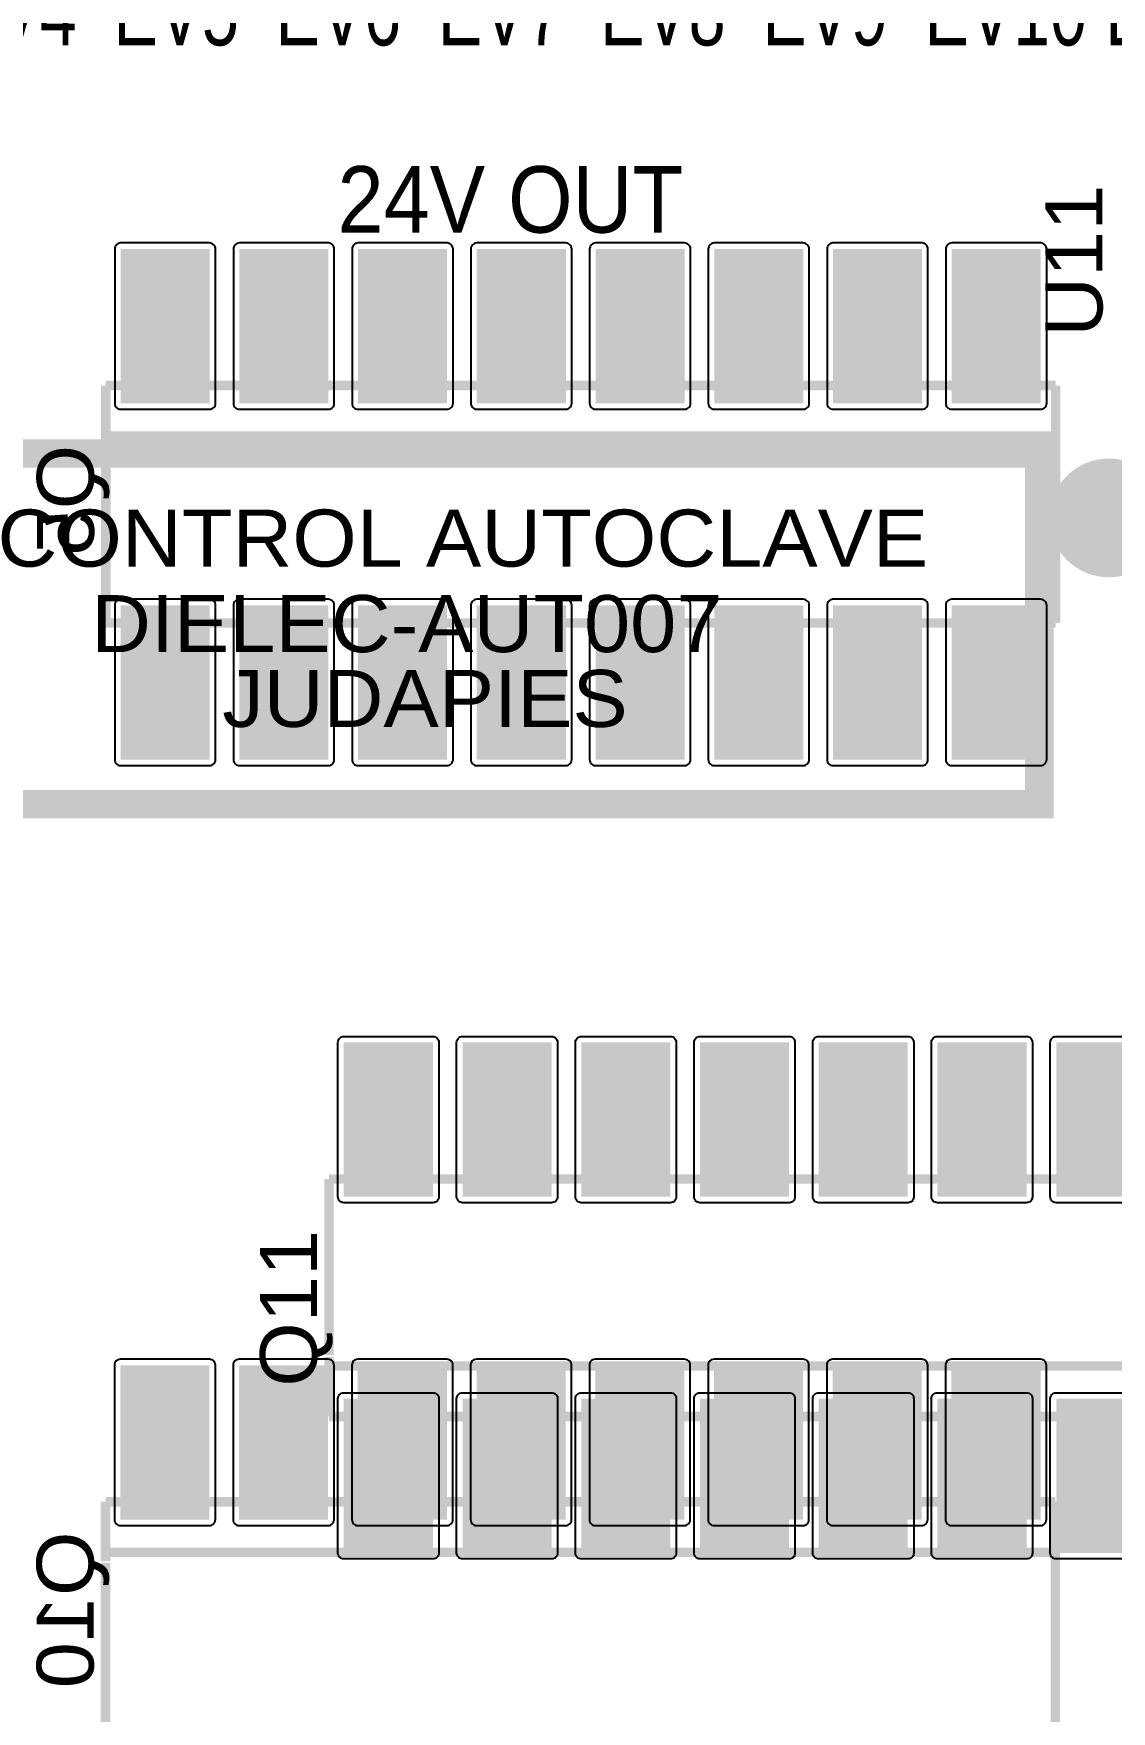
# Model space of a CAD drawing. Header units: inches. Extents: x 18.7 to 39.4, y 4.3 to 20.5.
# Drawn here: x 28.018 to 29.217, y 12.01 to 13.875 of the extents above; entities that cross this region are included whole.
import ezdxf

# ---------------------------------------------------------------- set-up
doc = ezdxf.new("R2010")
doc.units = ezdxf.units.IN
doc.header["$MEASUREMENT"] = 0
doc.styles.get("Standard").update_dxf_attribs({"font": 'arial.ttf'})

# ---------------------------------------------------------------- blocks, each defined once
blk = doc.blocks.new('RPAD')
blk.add_trace([(-0.5, -0.5), (-0.5, 0.5), (0.5, -0.5), (0.5, 0.5)])
blk = doc.blocks.new('EPAD')
at = {"const_width": 0.5}
blk.add_lwpolyline([(-0.25, 0, 1), (0.25, 0, 1)], format="xyb", close=True, dxfattribs=at)
blk = doc.blocks.new('NextionControlV4')
for points in [[(42.5735, 15.9412), (42.6485, 15.9412), (42.6495, 15.9413), (42.6504, 15.9416), (42.6513, 15.942), (42.652, 15.9426), (42.6526, 15.9433), (42.6531, 15.9442), (42.6534, 15.9451), (42.6535, 15.9462), (42.6535, 16.0762), (42.6534, 16.0772), (42.6531, 16.0781), (42.6526, 16.079), (42.652, 16.0797), (42.6513, 16.0803), (42.6504, 16.0808), (42.6495, 16.0811), (42.6485, 16.0812), (42.5735, 16.0812), (42.5724, 16.0811), (42.5715, 16.0808), (42.5706, 16.0803), (42.5699, 16.0797), (42.5693, 16.079), (42.5689, 16.0781), (42.5686, 16.0772), (42.5685, 16.0762), (42.5685, 15.9462), (42.5686, 15.9451), (42.5689, 15.9442), (42.5693, 15.9433), (42.5699, 15.9426), (42.5706, 15.942), (42.5715, 15.9416), (42.5724, 15.9413), (42.5735, 15.9412)], [(42.6735, 15.9412), (42.7485, 15.9412), (42.7495, 15.9413), (42.7504, 15.9416), (42.7513, 15.942), (42.752, 15.9426), (42.7526, 15.9433), (42.7531, 15.9442), (42.7534, 15.9451), (42.7535, 15.9462), (42.7535, 16.0762), (42.7534, 16.0772), (42.7531, 16.0781), (42.7526, 16.079), (42.752, 16.0797), (42.7513, 16.0803), (42.7504, 16.0808), (42.7495, 16.0811), (42.7485, 16.0812), (42.6735, 16.0812), (42.6724, 16.0811), (42.6715, 16.0808), (42.6706, 16.0803), (42.6699, 16.0797), (42.6693, 16.079), (42.6689, 16.0781), (42.6686, 16.0772), (42.6685, 16.0762), (42.6685, 15.9462), (42.6686, 15.9451), (42.6689, 15.9442), (42.6693, 15.9433), (42.6699, 15.9426), (42.6706, 15.942), (42.6715, 15.9416), (42.6724, 15.9413), (42.6735, 15.9412)], [(42.7735, 15.9412), (42.8485, 15.9412), (42.8495, 15.9413), (42.8504, 15.9416), (42.8513, 15.942), (42.852, 15.9426), (42.8526, 15.9433), (42.8531, 15.9442), (42.8534, 15.9451), (42.8535, 15.9462), (42.8535, 16.0762), (42.8534, 16.0772), (42.8531, 16.0781), (42.8526, 16.079), (42.852, 16.0797), (42.8513, 16.0803), (42.8504, 16.0808), (42.8495, 16.0811), (42.8485, 16.0812), (42.7735, 16.0812), (42.7724, 16.0811), (42.7715, 16.0808), (42.7706, 16.0803), (42.7699, 16.0797), (42.7693, 16.079), (42.7689, 16.0781), (42.7686, 16.0772), (42.7685, 16.0762), (42.7685, 15.9462), (42.7686, 15.9451), (42.7689, 15.9442), (42.7693, 15.9433), (42.7699, 15.9426), (42.7706, 15.942), (42.7715, 15.9416), (42.7724, 15.9413), (42.7735, 15.9412)], [(42.8735, 15.9412), (42.9485, 15.9412), (42.9495, 15.9413), (42.9504, 15.9416), (42.9513, 15.942), (42.952, 15.9426), (42.9526, 15.9433), (42.9531, 15.9442), (42.9534, 15.9451), (42.9535, 15.9462), (42.9535, 16.0762), (42.9534, 16.0772), (42.9531, 16.0781), (42.9526, 16.079), (42.952, 16.0797), (42.9513, 16.0803), (42.9504, 16.0808), (42.9495, 16.0811), (42.9485, 16.0812), (42.8735, 16.0812), (42.8724, 16.0811), (42.8715, 16.0808), (42.8706, 16.0803), (42.8699, 16.0797), (42.8693, 16.079), (42.8689, 16.0781), (42.8686, 16.0772), (42.8685, 16.0762), (42.8685, 15.9462), (42.8686, 15.9451), (42.8689, 15.9442), (42.8693, 15.9433), (42.8699, 15.9426), (42.8706, 15.942), (42.8715, 15.9416), (42.8724, 15.9413), (42.8735, 15.9412)], [(42.9735, 15.9412), (43.0485, 15.9412), (43.0495, 15.9413), (43.0504, 15.9416), (43.0513, 15.942), (43.052, 15.9426), (43.0526, 15.9433), (43.0531, 15.9442), (43.0534, 15.9451), (43.0535, 15.9462), (43.0535, 16.0762), (43.0534, 16.0772), (43.0531, 16.0781), (43.0526, 16.079), (43.052, 16.0797), (43.0513, 16.0803), (43.0504, 16.0808), (43.0495, 16.0811), (43.0485, 16.0812), (42.9735, 16.0812), (42.9724, 16.0811), (42.9715, 16.0808), (42.9706, 16.0803), (42.9699, 16.0797), (42.9693, 16.079), (42.9689, 16.0781), (42.9686, 16.0772), (42.9685, 16.0762), (42.9685, 15.9462), (42.9686, 15.9451), (42.9689, 15.9442), (42.9693, 15.9433), (42.9699, 15.9426), (42.9706, 15.942), (42.9715, 15.9416), (42.9724, 15.9413), (42.9735, 15.9412)], [(43.0735, 15.9412), (43.1485, 15.9412), (43.1495, 15.9413), (43.1504, 15.9416), (43.1513, 15.942), (43.152, 15.9426), (43.1526, 15.9433), (43.1531, 15.9442), (43.1534, 15.9451), (43.1535, 15.9462), (43.1535, 16.0762), (43.1534, 16.0772), (43.1531, 16.0781), (43.1526, 16.079), (43.152, 16.0797), (43.1513, 16.0803), (43.1504, 16.0808), (43.1495, 16.0811), (43.1485, 16.0812), (43.0735, 16.0812), (43.0724, 16.0811), (43.0715, 16.0808), (43.0706, 16.0803), (43.0699, 16.0797), (43.0693, 16.079), (43.0689, 16.0781), (43.0686, 16.0772), (43.0685, 16.0762), (43.0685, 15.9462), (43.0686, 15.9451), (43.0689, 15.9442), (43.0693, 15.9433), (43.0699, 15.9426), (43.0706, 15.942), (43.0715, 15.9416), (43.0724, 15.9413), (43.0735, 15.9412)], [(43.1735, 15.9412), (43.2485, 15.9412), (43.2495, 15.9413), (43.2504, 15.9416), (43.2513, 15.942), (43.252, 15.9426), (43.2526, 15.9433), (43.2531, 15.9442), (43.2534, 15.9451), (43.2535, 15.9462), (43.2535, 16.0762), (43.2534, 16.0772), (43.2531, 16.0781), (43.2526, 16.079), (43.252, 16.0797), (43.2513, 16.0803), (43.2504, 16.0808), (43.2495, 16.0811), (43.2485, 16.0812), (43.1735, 16.0812), (43.1724, 16.0811), (43.1715, 16.0808), (43.1706, 16.0803), (43.1699, 16.0797), (43.1693, 16.079), (43.1689, 16.0781), (43.1686, 16.0772), (43.1685, 16.0762), (43.1685, 15.9462), (43.1686, 15.9451), (43.1689, 15.9442), (43.1693, 15.9433), (43.1699, 15.9426), (43.1706, 15.942), (43.1715, 15.9416), (43.1724, 15.9413), (43.1735, 15.9412)], [(43.2735, 15.9412), (43.3485, 15.9412), (43.3495, 15.9413), (43.3504, 15.9416), (43.3513, 15.942), (43.352, 15.9426), (43.3526, 15.9433), (43.3531, 15.9442), (43.3534, 15.9451), (43.3535, 15.9462), (43.3535, 16.0762), (43.3534, 16.0772), (43.3531, 16.0781), (43.3526, 16.079), (43.352, 16.0797), (43.3513, 16.0803), (43.3504, 16.0808), (43.3495, 16.0811), (43.3485, 16.0812), (43.2735, 16.0812), (43.2724, 16.0811), (43.2715, 16.0808), (43.2706, 16.0803), (43.2699, 16.0797), (43.2693, 16.079), (43.2689, 16.0781), (43.2686, 16.0772), (43.2685, 16.0762), (43.2685, 15.9462), (43.2686, 15.9451), (43.2689, 15.9442), (43.2693, 15.9433), (43.2699, 15.9426), (43.2706, 15.942), (43.2715, 15.9416), (43.2724, 15.9413), (43.2735, 15.9412)], [(42.5735, 15.6412), (42.6485, 15.6412), (42.6495, 15.6413), (42.6504, 15.6416), (42.6513, 15.642), (42.652, 15.6426), (42.6526, 15.6433), (42.6531, 15.6442), (42.6534, 15.6451), (42.6535, 15.6462), (42.6535, 15.7762), (42.6534, 15.7772), (42.6531, 15.7781), (42.6526, 15.779), (42.652, 15.7797), (42.6513, 15.7803), (42.6504, 15.7808), (42.6495, 15.7811), (42.6485, 15.7812), (42.5735, 15.7812), (42.5724, 15.7811), (42.5715, 15.7808), (42.5706, 15.7803), (42.5699, 15.7797), (42.5693, 15.779), (42.5689, 15.7781), (42.5686, 15.7772), (42.5685, 15.7762), (42.5685, 15.6462), (42.5686, 15.6451), (42.5689, 15.6442), (42.5693, 15.6433), (42.5699, 15.6426), (42.5706, 15.642), (42.5715, 15.6416), (42.5724, 15.6413), (42.5735, 15.6412)], [(42.6735, 15.6412), (42.7485, 15.6412), (42.7495, 15.6413), (42.7504, 15.6416), (42.7513, 15.642), (42.752, 15.6426), (42.7526, 15.6433), (42.7531, 15.6442), (42.7534, 15.6451), (42.7535, 15.6462), (42.7535, 15.7762), (42.7534, 15.7772), (42.7531, 15.7781), (42.7526, 15.779), (42.752, 15.7797), (42.7513, 15.7803), (42.7504, 15.7808), (42.7495, 15.7811), (42.7485, 15.7812), (42.6735, 15.7812), (42.6724, 15.7811), (42.6715, 15.7808), (42.6706, 15.7803), (42.6699, 15.7797), (42.6693, 15.779), (42.6689, 15.7781), (42.6686, 15.7772), (42.6685, 15.7762), (42.6685, 15.6462), (42.6686, 15.6451), (42.6689, 15.6442), (42.6693, 15.6433), (42.6699, 15.6426), (42.6706, 15.642), (42.6715, 15.6416), (42.6724, 15.6413), (42.6735, 15.6412)], [(42.7735, 15.6412), (42.8485, 15.6412), (42.8495, 15.6413), (42.8504, 15.6416), (42.8513, 15.642), (42.852, 15.6426), (42.8526, 15.6433), (42.8531, 15.6442), (42.8534, 15.6451), (42.8535, 15.6462), (42.8535, 15.7762), (42.8534, 15.7772), (42.8531, 15.7781), (42.8526, 15.779), (42.852, 15.7797), (42.8513, 15.7803), (42.8504, 15.7808), (42.8495, 15.7811), (42.8485, 15.7812), (42.7735, 15.7812), (42.7724, 15.7811), (42.7715, 15.7808), (42.7706, 15.7803), (42.7699, 15.7797), (42.7693, 15.779), (42.7689, 15.7781), (42.7686, 15.7772), (42.7685, 15.7762), (42.7685, 15.6462), (42.7686, 15.6451), (42.7689, 15.6442), (42.7693, 15.6433), (42.7699, 15.6426), (42.7706, 15.642), (42.7715, 15.6416), (42.7724, 15.6413), (42.7735, 15.6412)], [(42.8735, 15.6412), (42.9485, 15.6412), (42.9495, 15.6413), (42.9504, 15.6416), (42.9513, 15.642), (42.952, 15.6426), (42.9526, 15.6433), (42.9531, 15.6442), (42.9534, 15.6451), (42.9535, 15.6462), (42.9535, 15.7762), (42.9534, 15.7772), (42.9531, 15.7781), (42.9526, 15.779), (42.952, 15.7797), (42.9513, 15.7803), (42.9504, 15.7808), (42.9495, 15.7811), (42.9485, 15.7812), (42.8735, 15.7812), (42.8724, 15.7811), (42.8715, 15.7808), (42.8706, 15.7803), (42.8699, 15.7797), (42.8693, 15.779), (42.8689, 15.7781), (42.8686, 15.7772), (42.8685, 15.7762), (42.8685, 15.6462), (42.8686, 15.6451), (42.8689, 15.6442), (42.8693, 15.6433), (42.8699, 15.6426), (42.8706, 15.642), (42.8715, 15.6416), (42.8724, 15.6413), (42.8735, 15.6412)], [(42.9735, 15.6412), (43.0485, 15.6412), (43.0495, 15.6413), (43.0504, 15.6416), (43.0513, 15.642), (43.052, 15.6426), (43.0526, 15.6433), (43.0531, 15.6442), (43.0534, 15.6451), (43.0535, 15.6462), (43.0535, 15.7762), (43.0534, 15.7772), (43.0531, 15.7781), (43.0526, 15.779), (43.052, 15.7797), (43.0513, 15.7803), (43.0504, 15.7808), (43.0495, 15.7811), (43.0485, 15.7812), (42.9735, 15.7812), (42.9724, 15.7811), (42.9715, 15.7808), (42.9706, 15.7803), (42.9699, 15.7797), (42.9693, 15.779), (42.9689, 15.7781), (42.9686, 15.7772), (42.9685, 15.7762), (42.9685, 15.6462), (42.9686, 15.6451), (42.9689, 15.6442), (42.9693, 15.6433), (42.9699, 15.6426), (42.9706, 15.642), (42.9715, 15.6416), (42.9724, 15.6413), (42.9735, 15.6412)], [(43.0735, 15.6412), (43.1485, 15.6412), (43.1495, 15.6413), (43.1504, 15.6416), (43.1513, 15.642), (43.152, 15.6426), (43.1526, 15.6433), (43.1531, 15.6442), (43.1534, 15.6451), (43.1535, 15.6462), (43.1535, 15.7762), (43.1534, 15.7772), (43.1531, 15.7781), (43.1526, 15.779), (43.152, 15.7797), (43.1513, 15.7803), (43.1504, 15.7808), (43.1495, 15.7811), (43.1485, 15.7812), (43.0735, 15.7812), (43.0724, 15.7811), (43.0715, 15.7808), (43.0706, 15.7803), (43.0699, 15.7797), (43.0693, 15.779), (43.0689, 15.7781), (43.0686, 15.7772), (43.0685, 15.7762), (43.0685, 15.6462), (43.0686, 15.6451), (43.0689, 15.6442), (43.0693, 15.6433), (43.0699, 15.6426), (43.0706, 15.642), (43.0715, 15.6416), (43.0724, 15.6413), (43.0735, 15.6412)], [(43.1735, 15.6412), (43.2485, 15.6412), (43.2495, 15.6413), (43.2504, 15.6416), (43.2513, 15.642), (43.252, 15.6426), (43.2526, 15.6433), (43.2531, 15.6442), (43.2534, 15.6451), (43.2535, 15.6462), (43.2535, 15.7762), (43.2534, 15.7772), (43.2531, 15.7781), (43.2526, 15.779), (43.252, 15.7797), (43.2513, 15.7803), (43.2504, 15.7808), (43.2495, 15.7811), (43.2485, 15.7812), (43.1735, 15.7812), (43.1724, 15.7811), (43.1715, 15.7808), (43.1706, 15.7803), (43.1699, 15.7797), (43.1693, 15.779), (43.1689, 15.7781), (43.1686, 15.7772), (43.1685, 15.7762), (43.1685, 15.6462), (43.1686, 15.6451), (43.1689, 15.6442), (43.1693, 15.6433), (43.1699, 15.6426), (43.1706, 15.642), (43.1715, 15.6416), (43.1724, 15.6413), (43.1735, 15.6412)], [(43.2735, 15.6412), (43.3485, 15.6412), (43.3495, 15.6413), (43.3504, 15.6416), (43.3513, 15.642), (43.352, 15.6426), (43.3526, 15.6433), (43.3531, 15.6442), (43.3534, 15.6451), (43.3535, 15.6462), (43.3535, 15.7762), (43.3534, 15.7772), (43.3531, 15.7781), (43.3526, 15.779), (43.352, 15.7797), (43.3513, 15.7803), (43.3504, 15.7808), (43.3495, 15.7811), (43.3485, 15.7812), (43.2735, 15.7812), (43.2724, 15.7811), (43.2715, 15.7808), (43.2706, 15.7803), (43.2699, 15.7797), (43.2693, 15.779), (43.2689, 15.7781), (43.2686, 15.7772), (43.2685, 15.7762), (43.2685, 15.6462), (43.2686, 15.6451), (43.2689, 15.6442), (43.2693, 15.6433), (43.2699, 15.6426), (43.2706, 15.642), (43.2715, 15.6416), (43.2724, 15.6413), (43.2735, 15.6412)], [(42.7615, 15.4131), (42.8365, 15.4131), (42.8376, 15.413), (42.8385, 15.4127), (42.8394, 15.4122), (42.8401, 15.4116), (42.8407, 15.4109), (42.8412, 15.41), (42.8414, 15.4091), (42.8415, 15.4081), (42.8415, 15.2781), (42.8414, 15.2771), (42.8412, 15.2761), (42.8407, 15.2753), (42.8401, 15.2745), (42.8394, 15.2739), (42.8385, 15.2735), (42.8376, 15.2732), (42.8365, 15.2731), (42.7615, 15.2731), (42.7605, 15.2732), (42.7596, 15.2735), (42.7587, 15.2739), (42.758, 15.2745), (42.7574, 15.2753), (42.7569, 15.2761), (42.7566, 15.2771), (42.7565, 15.2781), (42.7565, 15.4081), (42.7566, 15.4091), (42.7569, 15.41), (42.7574, 15.4109), (42.758, 15.4116), (42.7587, 15.4122), (42.7596, 15.4127), (42.7605, 15.413), (42.7615, 15.4131)], [(42.8615, 15.4131), (42.9365, 15.4131), (42.9376, 15.413), (42.9385, 15.4127), (42.9394, 15.4122), (42.9401, 15.4116), (42.9407, 15.4109), (42.9412, 15.41), (42.9414, 15.4091), (42.9415, 15.4081), (42.9415, 15.2781), (42.9414, 15.2771), (42.9412, 15.2761), (42.9407, 15.2753), (42.9401, 15.2745), (42.9394, 15.2739), (42.9385, 15.2735), (42.9376, 15.2732), (42.9365, 15.2731), (42.8615, 15.2731), (42.8605, 15.2732), (42.8596, 15.2735), (42.8587, 15.2739), (42.858, 15.2745), (42.8574, 15.2753), (42.8569, 15.2761), (42.8566, 15.2771), (42.8565, 15.2781), (42.8565, 15.4081), (42.8566, 15.4091), (42.8569, 15.41), (42.8574, 15.4109), (42.858, 15.4116), (42.8587, 15.4122), (42.8596, 15.4127), (42.8605, 15.413), (42.8615, 15.4131)], [(42.9615, 15.4131), (43.0365, 15.4131), (43.0376, 15.413), (43.0385, 15.4127), (43.0394, 15.4122), (43.0401, 15.4116), (43.0407, 15.4109), (43.0412, 15.41), (43.0414, 15.4091), (43.0415, 15.4081), (43.0415, 15.2781), (43.0414, 15.2771), (43.0412, 15.2761), (43.0407, 15.2753), (43.0401, 15.2745), (43.0394, 15.2739), (43.0385, 15.2735), (43.0376, 15.2732), (43.0365, 15.2731), (42.9615, 15.2731), (42.9605, 15.2732), (42.9596, 15.2735), (42.9587, 15.2739), (42.958, 15.2745), (42.9574, 15.2753), (42.9569, 15.2761), (42.9566, 15.2771), (42.9565, 15.2781), (42.9565, 15.4081), (42.9566, 15.4091), (42.9569, 15.41), (42.9574, 15.4109), (42.958, 15.4116), (42.9587, 15.4122), (42.9596, 15.4127), (42.9605, 15.413), (42.9615, 15.4131)], [(43.0615, 15.4131), (43.1365, 15.4131), (43.1376, 15.413), (43.1385, 15.4127), (43.1394, 15.4122), (43.1401, 15.4116), (43.1407, 15.4109), (43.1412, 15.41), (43.1414, 15.4091), (43.1415, 15.4081), (43.1415, 15.2781), (43.1414, 15.2771), (43.1412, 15.2761), (43.1407, 15.2753), (43.1401, 15.2745), (43.1394, 15.2739), (43.1385, 15.2735), (43.1376, 15.2732), (43.1365, 15.2731), (43.0615, 15.2731), (43.0605, 15.2732), (43.0596, 15.2735), (43.0587, 15.2739), (43.058, 15.2745), (43.0574, 15.2753), (43.0569, 15.2761), (43.0566, 15.2771), (43.0565, 15.2781), (43.0565, 15.4081), (43.0566, 15.4091), (43.0569, 15.41), (43.0574, 15.4109), (43.058, 15.4116), (43.0587, 15.4122), (43.0596, 15.4127), (43.0605, 15.413), (43.0615, 15.4131)], [(43.1615, 15.4131), (43.2365, 15.4131), (43.2376, 15.413), (43.2385, 15.4127), (43.2394, 15.4122), (43.2401, 15.4116), (43.2407, 15.4109), (43.2412, 15.41), (43.2414, 15.4091), (43.2415, 15.4081), (43.2415, 15.2781), (43.2414, 15.2771), (43.2412, 15.2761), (43.2407, 15.2753), (43.2401, 15.2745), (43.2394, 15.2739), (43.2385, 15.2735), (43.2376, 15.2732), (43.2365, 15.2731), (43.1615, 15.2731), (43.1605, 15.2732), (43.1596, 15.2735), (43.1587, 15.2739), (43.158, 15.2745), (43.1574, 15.2753), (43.1569, 15.2761), (43.1566, 15.2771), (43.1565, 15.2781), (43.1565, 15.4081), (43.1566, 15.4091), (43.1569, 15.41), (43.1574, 15.4109), (43.158, 15.4116), (43.1587, 15.4122), (43.1596, 15.4127), (43.1605, 15.413), (43.1615, 15.4131)], [(43.2615, 15.4131), (43.3365, 15.4131), (43.3376, 15.413), (43.3385, 15.4127), (43.3394, 15.4122), (43.3401, 15.4116), (43.3407, 15.4109), (43.3412, 15.41), (43.3414, 15.4091), (43.3415, 15.4081), (43.3415, 15.2781), (43.3414, 15.2771), (43.3412, 15.2761), (43.3407, 15.2753), (43.3401, 15.2745), (43.3394, 15.2739), (43.3385, 15.2735), (43.3376, 15.2732), (43.3365, 15.2731), (43.2615, 15.2731), (43.2605, 15.2732), (43.2596, 15.2735), (43.2587, 15.2739), (43.258, 15.2745), (43.2574, 15.2753), (43.2569, 15.2761), (43.2566, 15.2771), (43.2565, 15.2781), (43.2565, 15.4081), (43.2566, 15.4091), (43.2569, 15.41), (43.2574, 15.4109), (43.258, 15.4116), (43.2587, 15.4122), (43.2596, 15.4127), (43.2605, 15.413), (43.2615, 15.4131)], [(42.5733, 15.0012), (42.6483, 15.0012), (42.6493, 15.0013), (42.6502, 15.0016), (42.6511, 15.002), (42.6518, 15.0027), (42.6524, 15.0034), (42.6529, 15.0042), (42.6532, 15.0052), (42.6533, 15.0062), (42.6533, 15.1362), (42.6532, 15.1372), (42.6529, 15.1382), (42.6524, 15.139), (42.6518, 15.1398), (42.6511, 15.1404), (42.6502, 15.1408), (42.6493, 15.1411), (42.6483, 15.1412), (42.5733, 15.1412), (42.5722, 15.1411), (42.5713, 15.1408), (42.5705, 15.1404), (42.5697, 15.1398), (42.5691, 15.139), (42.5687, 15.1382), (42.5684, 15.1372), (42.5683, 15.1362), (42.5683, 15.0062), (42.5684, 15.0052), (42.5687, 15.0042), (42.5691, 15.0034), (42.5697, 15.0027), (42.5705, 15.002), (42.5713, 15.0016), (42.5722, 15.0013), (42.5733, 15.0012)], [(42.6733, 15.0012), (42.7483, 15.0012), (42.7493, 15.0013), (42.7502, 15.0016), (42.7511, 15.002), (42.7518, 15.0027), (42.7524, 15.0034), (42.7529, 15.0042), (42.7532, 15.0052), (42.7533, 15.0062), (42.7533, 15.1362), (42.7532, 15.1372), (42.7529, 15.1382), (42.7524, 15.139), (42.7518, 15.1398), (42.7511, 15.1404), (42.7502, 15.1408), (42.7493, 15.1411), (42.7483, 15.1412), (42.6733, 15.1412), (42.6722, 15.1411), (42.6713, 15.1408), (42.6705, 15.1404), (42.6697, 15.1398), (42.6691, 15.139), (42.6687, 15.1382), (42.6684, 15.1372), (42.6683, 15.1362), (42.6683, 15.0062), (42.6684, 15.0052), (42.6687, 15.0042), (42.6691, 15.0034), (42.6697, 15.0027), (42.6705, 15.002), (42.6713, 15.0016), (42.6722, 15.0013), (42.6733, 15.0012)], [(42.7733, 15.0012), (42.8483, 15.0012), (42.8493, 15.0013), (42.8502, 15.0016), (42.8511, 15.002), (42.8518, 15.0027), (42.8524, 15.0034), (42.8529, 15.0042), (42.8532, 15.0052), (42.8533, 15.0062), (42.8533, 15.1362), (42.8532, 15.1372), (42.8529, 15.1382), (42.8524, 15.139), (42.8518, 15.1398), (42.8511, 15.1404), (42.8502, 15.1408), (42.8493, 15.1411), (42.8483, 15.1412), (42.7733, 15.1412), (42.7722, 15.1411), (42.7713, 15.1408), (42.7705, 15.1404), (42.7697, 15.1398), (42.7691, 15.139), (42.7687, 15.1382), (42.7684, 15.1372), (42.7683, 15.1362), (42.7683, 15.0062), (42.7684, 15.0052), (42.7687, 15.0042), (42.7691, 15.0034), (42.7697, 15.0027), (42.7705, 15.002), (42.7713, 15.0016), (42.7722, 15.0013), (42.7733, 15.0012)], [(42.8733, 15.0012), (42.9483, 15.0012), (42.9493, 15.0013), (42.9502, 15.0016), (42.9511, 15.002), (42.9518, 15.0027), (42.9524, 15.0034), (42.9529, 15.0042), (42.9532, 15.0052), (42.9533, 15.0062), (42.9533, 15.1362), (42.9532, 15.1372), (42.9529, 15.1382), (42.9524, 15.139), (42.9518, 15.1398), (42.9511, 15.1404), (42.9502, 15.1408), (42.9493, 15.1411), (42.9483, 15.1412), (42.8733, 15.1412), (42.8722, 15.1411), (42.8713, 15.1408), (42.8705, 15.1404), (42.8697, 15.1398), (42.8691, 15.139), (42.8687, 15.1382), (42.8684, 15.1372), (42.8683, 15.1362), (42.8683, 15.0062), (42.8684, 15.0052), (42.8687, 15.0042), (42.8691, 15.0034), (42.8697, 15.0027), (42.8705, 15.002), (42.8713, 15.0016), (42.8722, 15.0013), (42.8733, 15.0012)], [(42.9733, 15.0012), (43.0483, 15.0012), (43.0493, 15.0013), (43.0502, 15.0016), (43.0511, 15.002), (43.0518, 15.0027), (43.0524, 15.0034), (43.0529, 15.0042), (43.0532, 15.0052), (43.0533, 15.0062), (43.0533, 15.1362), (43.0532, 15.1372), (43.0529, 15.1382), (43.0524, 15.139), (43.0518, 15.1398), (43.0511, 15.1404), (43.0502, 15.1408), (43.0493, 15.1411), (43.0483, 15.1412), (42.9733, 15.1412), (42.9722, 15.1411), (42.9713, 15.1408), (42.9705, 15.1404), (42.9697, 15.1398), (42.9691, 15.139), (42.9687, 15.1382), (42.9684, 15.1372), (42.9683, 15.1362), (42.9683, 15.0062), (42.9684, 15.0052), (42.9687, 15.0042), (42.9691, 15.0034), (42.9697, 15.0027), (42.9705, 15.002), (42.9713, 15.0016), (42.9722, 15.0013), (42.9733, 15.0012)], [(43.0733, 15.0012), (43.1483, 15.0012), (43.1493, 15.0013), (43.1502, 15.0016), (43.1511, 15.002), (43.1518, 15.0027), (43.1524, 15.0034), (43.1529, 15.0042), (43.1532, 15.0052), (43.1533, 15.0062), (43.1533, 15.1362), (43.1532, 15.1372), (43.1529, 15.1382), (43.1524, 15.139), (43.1518, 15.1398), (43.1511, 15.1404), (43.1502, 15.1408), (43.1493, 15.1411), (43.1483, 15.1412), (43.0733, 15.1412), (43.0722, 15.1411), (43.0713, 15.1408), (43.0705, 15.1404), (43.0697, 15.1398), (43.0691, 15.139), (43.0687, 15.1382), (43.0684, 15.1372), (43.0683, 15.1362), (43.0683, 15.0062), (43.0684, 15.0052), (43.0687, 15.0042), (43.0691, 15.0034), (43.0697, 15.0027), (43.0705, 15.002), (43.0713, 15.0016), (43.0722, 15.0013), (43.0733, 15.0012)], [(43.1733, 15.0012), (43.2483, 15.0012), (43.2493, 15.0013), (43.2502, 15.0016), (43.2511, 15.002), (43.2518, 15.0027), (43.2524, 15.0034), (43.2529, 15.0042), (43.2532, 15.0052), (43.2533, 15.0062), (43.2533, 15.1362), (43.2532, 15.1372), (43.2529, 15.1382), (43.2524, 15.139), (43.2518, 15.1398), (43.2511, 15.1404), (43.2502, 15.1408), (43.2493, 15.1411), (43.2483, 15.1412), (43.1733, 15.1412), (43.1722, 15.1411), (43.1713, 15.1408), (43.1705, 15.1404), (43.1697, 15.1398), (43.1691, 15.139), (43.1687, 15.1382), (43.1684, 15.1372), (43.1683, 15.1362), (43.1683, 15.0062), (43.1684, 15.0052), (43.1687, 15.0042), (43.1691, 15.0034), (43.1697, 15.0027), (43.1705, 15.002), (43.1713, 15.0016), (43.1722, 15.0013), (43.1733, 15.0012)], [(43.2733, 15.0012), (43.3483, 15.0012), (43.3493, 15.0013), (43.3502, 15.0016), (43.3511, 15.002), (43.3518, 15.0027), (43.3524, 15.0034), (43.3529, 15.0042), (43.3532, 15.0052), (43.3533, 15.0062), (43.3533, 15.1362), (43.3532, 15.1372), (43.3529, 15.1382), (43.3524, 15.139), (43.3518, 15.1398), (43.3511, 15.1404), (43.3502, 15.1408), (43.3493, 15.1411), (43.3483, 15.1412), (43.2733, 15.1412), (43.2722, 15.1411), (43.2713, 15.1408), (43.2705, 15.1404), (43.2697, 15.1398), (43.2691, 15.139), (43.2687, 15.1382), (43.2684, 15.1372), (43.2683, 15.1362), (43.2683, 15.0062), (43.2684, 15.0052), (43.2687, 15.0042), (43.2691, 15.0034), (43.2697, 15.0027), (43.2705, 15.002), (43.2713, 15.0016), (43.2722, 15.0013), (43.2733, 15.0012)], [(42.7615, 15.1131), (42.8365, 15.1131), (42.8376, 15.113), (42.8385, 15.1127), (42.8394, 15.1122), (42.8401, 15.1116), (42.8407, 15.1109), (42.8412, 15.11), (42.8414, 15.1091), (42.8415, 15.1081), (42.8415, 14.9781), (42.8414, 14.9771), (42.8412, 14.9761), (42.8407, 14.9753), (42.8401, 14.9745), (42.8394, 14.9739), (42.8385, 14.9735), (42.8376, 14.9732), (42.8365, 14.9731), (42.7615, 14.9731), (42.7605, 14.9732), (42.7596, 14.9735), (42.7587, 14.9739), (42.758, 14.9745), (42.7574, 14.9753), (42.7569, 14.9761), (42.7566, 14.9771), (42.7565, 14.9781), (42.7565, 15.1081), (42.7566, 15.1091), (42.7569, 15.11), (42.7574, 15.1109), (42.758, 15.1116), (42.7587, 15.1122), (42.7596, 15.1127), (42.7605, 15.113), (42.7615, 15.1131)], [(42.8615, 15.1131), (42.9365, 15.1131), (42.9376, 15.113), (42.9385, 15.1127), (42.9394, 15.1122), (42.9401, 15.1116), (42.9407, 15.1109), (42.9412, 15.11), (42.9414, 15.1091), (42.9415, 15.1081), (42.9415, 14.9781), (42.9414, 14.9771), (42.9412, 14.9761), (42.9407, 14.9753), (42.9401, 14.9745), (42.9394, 14.9739), (42.9385, 14.9735), (42.9376, 14.9732), (42.9365, 14.9731), (42.8615, 14.9731), (42.8605, 14.9732), (42.8596, 14.9735), (42.8587, 14.9739), (42.858, 14.9745), (42.8574, 14.9753), (42.8569, 14.9761), (42.8566, 14.9771), (42.8565, 14.9781), (42.8565, 15.1081), (42.8566, 15.1091), (42.8569, 15.11), (42.8574, 15.1109), (42.858, 15.1116), (42.8587, 15.1122), (42.8596, 15.1127), (42.8605, 15.113), (42.8615, 15.1131)], [(42.9615, 15.1131), (43.0365, 15.1131), (43.0376, 15.113), (43.0385, 15.1127), (43.0394, 15.1122), (43.0401, 15.1116), (43.0407, 15.1109), (43.0412, 15.11), (43.0414, 15.1091), (43.0415, 15.1081), (43.0415, 14.9781), (43.0414, 14.9771), (43.0412, 14.9761), (43.0407, 14.9753), (43.0401, 14.9745), (43.0394, 14.9739), (43.0385, 14.9735), (43.0376, 14.9732), (43.0365, 14.9731), (42.9615, 14.9731), (42.9605, 14.9732), (42.9596, 14.9735), (42.9587, 14.9739), (42.958, 14.9745), (42.9574, 14.9753), (42.9569, 14.9761), (42.9566, 14.9771), (42.9565, 14.9781), (42.9565, 15.1081), (42.9566, 15.1091), (42.9569, 15.11), (42.9574, 15.1109), (42.958, 15.1116), (42.9587, 15.1122), (42.9596, 15.1127), (42.9605, 15.113), (42.9615, 15.1131)], [(43.0615, 15.1131), (43.1365, 15.1131), (43.1376, 15.113), (43.1385, 15.1127), (43.1394, 15.1122), (43.1401, 15.1116), (43.1407, 15.1109), (43.1412, 15.11), (43.1414, 15.1091), (43.1415, 15.1081), (43.1415, 14.9781), (43.1414, 14.9771), (43.1412, 14.9761), (43.1407, 14.9753), (43.1401, 14.9745), (43.1394, 14.9739), (43.1385, 14.9735), (43.1376, 14.9732), (43.1365, 14.9731), (43.0615, 14.9731), (43.0605, 14.9732), (43.0596, 14.9735), (43.0587, 14.9739), (43.058, 14.9745), (43.0574, 14.9753), (43.0569, 14.9761), (43.0566, 14.9771), (43.0565, 14.9781), (43.0565, 15.1081), (43.0566, 15.1091), (43.0569, 15.11), (43.0574, 15.1109), (43.058, 15.1116), (43.0587, 15.1122), (43.0596, 15.1127), (43.0605, 15.113), (43.0615, 15.1131)], [(43.1615, 15.1131), (43.2365, 15.1131), (43.2376, 15.113), (43.2385, 15.1127), (43.2394, 15.1122), (43.2401, 15.1116), (43.2407, 15.1109), (43.2412, 15.11), (43.2414, 15.1091), (43.2415, 15.1081), (43.2415, 14.9781), (43.2414, 14.9771), (43.2412, 14.9761), (43.2407, 14.9753), (43.2401, 14.9745), (43.2394, 14.9739), (43.2385, 14.9735), (43.2376, 14.9732), (43.2365, 14.9731), (43.1615, 14.9731), (43.1605, 14.9732), (43.1596, 14.9735), (43.1587, 14.9739), (43.158, 14.9745), (43.1574, 14.9753), (43.1569, 14.9761), (43.1566, 14.9771), (43.1565, 14.9781), (43.1565, 15.1081), (43.1566, 15.1091), (43.1569, 15.11), (43.1574, 15.1109), (43.158, 15.1116), (43.1587, 15.1122), (43.1596, 15.1127), (43.1605, 15.113), (43.1615, 15.1131)], [(43.2615, 15.1131), (43.3365, 15.1131), (43.3376, 15.113), (43.3385, 15.1127), (43.3394, 15.1122), (43.3401, 15.1116), (43.3407, 15.1109), (43.3412, 15.11), (43.3414, 15.1091), (43.3415, 15.1081), (43.3415, 14.9781), (43.3414, 14.9771), (43.3412, 14.9761), (43.3407, 14.9753), (43.3401, 14.9745), (43.3394, 14.9739), (43.3385, 14.9735), (43.3376, 14.9732), (43.3365, 14.9731), (43.2615, 14.9731), (43.2605, 14.9732), (43.2596, 14.9735), (43.2587, 14.9739), (43.258, 14.9745), (43.2574, 14.9753), (43.2569, 14.9761), (43.2566, 14.9771), (43.2565, 14.9781), (43.2565, 15.1081), (43.2566, 15.1091), (43.2569, 15.11), (43.2574, 15.1109), (43.258, 15.1116), (43.2587, 15.1122), (43.2596, 15.1127), (43.2605, 15.113), (43.2615, 15.1131)]]:
    blk.add_lwpolyline(points, close=True)
for points, const_width in [([(42.561, 15.9612), (42.561, 15.9112)], 0.008), ([(42.561, 15.9612), (43.361, 15.9612)], 0.008), ([(42.561, 15.9612), (42.561, 15.9112)], 0.008), ([(42.561, 15.9612), (43.361, 15.9612)], 0.008), ([(42.561, 15.9612), (42.561, 15.9112)], 0.008), ([(42.561, 15.9612), (43.361, 15.9612)], 0.008), ([(43.361, 15.9612), (43.361, 15.7612)], 0.008), ([(43.361, 15.9612), (43.361, 15.7612)], 0.008), ([(43.361, 15.9612), (43.361, 15.7612)], 0.008), ([(42.4025, 15.6086), (43.3473, 15.6086), (43.3473, 15.9039), (42.4025, 15.9039), (42.4025, 15.6086)], 0.024), ([(42.4025, 15.6086), (43.3473, 15.6086), (43.3473, 15.9039), (42.4025, 15.9039), (42.4025, 15.6086)], 0.024), ([(42.4025, 15.6086), (43.3473, 15.6086), (43.3473, 15.9039), (42.4025, 15.9039), (42.4025, 15.6086)], 0.024), ([(42.561, 15.9096), (42.561, 15.7612)], 0.008), ([(42.561, 15.9096), (42.561, 15.7612)], 0.008), ([(42.561, 15.9096), (42.561, 15.7612)], 0.008), ([(43.3649, 15.9186), (42.5649, 15.9186)], 0.008), ([(43.3649, 15.9186), (42.5649, 15.9186)], 0.008), ([(43.3649, 15.9186), (42.5649, 15.9186)], 0.008), ([(43.361, 15.7612), (42.561, 15.7612)], 0.008), ([(43.361, 15.7612), (42.561, 15.7612)], 0.008), ([(43.361, 15.7612), (42.561, 15.7612)], 0.008), ([(42.749, 15.1447), (42.749, 15.2931)], 0.008), ([(43.549, 15.2931), (42.749, 15.2931)], 0.008), ([(42.749, 15.1447), (42.749, 15.2931)], 0.008), ([(43.549, 15.2931), (42.749, 15.2931)], 0.008), ([(42.749, 15.1447), (42.749, 15.2931)], 0.008), ([(43.549, 15.2931), (42.749, 15.2931)], 0.008), ([(42.749, 15.0931), (42.749, 15.1431)], 0.008), ([(42.749, 15.0931), (42.749, 15.1431)], 0.008), ([(42.749, 15.0931), (42.749, 15.1431)], 0.008), ([(43.553, 15.1356), (42.753, 15.1356)], 0.008), ([(43.553, 15.1356), (42.753, 15.1356)], 0.008), ([(43.553, 15.1356), (42.753, 15.1356)], 0.008), ([(42.749, 15.0931), (43.549, 15.0931)], 0.008), ([(42.749, 15.0931), (43.549, 15.0931)], 0.008), ([(42.749, 15.0931), (43.549, 15.0931)], 0.008), ([(42.5608, 15.0212), (42.5608, 14.9712)], 0.008), ([(42.5608, 15.0212), (43.3608, 15.0212)], 0.008), ([(42.5608, 15.0212), (42.5608, 14.9712)], 0.008), ([(42.5608, 15.0212), (43.3608, 15.0212)], 0.008), ([(42.5608, 15.0212), (42.5608, 14.9712)], 0.008), ([(42.5608, 15.0212), (43.3608, 15.0212)], 0.008), ([(43.3608, 15.0212), (43.3608, 14.8212)], 0.008), ([(43.3608, 15.0212), (43.3608, 14.8212)], 0.008), ([(43.3608, 15.0212), (43.3608, 14.8212)], 0.008), ([(43.3647, 14.9787), (42.5647, 14.9787)], 0.008), ([(43.3647, 14.9787), (42.5647, 14.9787)], 0.008), ([(43.3647, 14.9787), (42.5647, 14.9787)], 0.008), ([(42.5608, 14.9696), (42.5608, 14.8212)], 0.008), ([(42.5608, 14.9696), (42.5608, 14.8212)], 0.008), ([(42.5608, 14.9696), (42.5608, 14.8212)], 0.008)]:
    blk.add_lwpolyline(points, dxfattribs=dict(const_width=const_width))
for points in [[(43.4365, 15.2731), (43.3615, 15.2731), (43.3605, 15.2732), (43.3596, 15.2735), (43.3587, 15.2739), (43.358, 15.2745), (43.3574, 15.2753), (43.3569, 15.2761), (43.3566, 15.2771), (43.3565, 15.2781), (43.3565, 15.4081), (43.3566, 15.4091), (43.3569, 15.41), (43.3574, 15.4109), (43.358, 15.4116), (43.3587, 15.4122), (43.3596, 15.4127), (43.3605, 15.413), (43.3615, 15.4131), (43.3615, 15.4131), (43.4365, 15.4131)], [(43.4365, 14.9731), (43.3615, 14.9731), (43.3605, 14.9732), (43.3596, 14.9735), (43.3587, 14.9739), (43.358, 14.9745), (43.3574, 14.9753), (43.3569, 14.9761), (43.3566, 14.9771), (43.3565, 14.9781), (43.3565, 15.1081), (43.3566, 15.1091), (43.3569, 15.11), (43.3574, 15.1109), (43.358, 15.1116), (43.3587, 15.1122), (43.3596, 15.1127), (43.3605, 15.113), (43.3615, 15.1131), (43.3615, 15.1131), (43.4365, 15.1131)]]:
    blk.add_lwpolyline(points)
at = {"xscale": 0.075, "yscale": 0.13, "rotation": 180}
for p in [(42.611, 16.0112), (42.711, 16.0112), (42.811, 16.0112), (42.911, 16.0112), (43.011, 16.0112), (43.111, 16.0112), (43.211, 16.0112), (43.311, 16.0112), (42.611, 15.7112), (42.711, 15.7112), (42.811, 15.7112), (42.911, 15.7112), (43.011, 15.7112), (43.111, 15.7112), (43.211, 15.7112), (43.311, 15.7112), (42.6108, 15.0712), (42.7108, 15.0712), (42.8108, 15.0712), (42.9108, 15.0712), (43.0108, 15.0712), (43.1108, 15.0712), (43.2108, 15.0712), (43.3108, 15.0712)]:
    blk.add_blockref('RPAD', p, dxfattribs=at)
for name, p, xscale, yscale in [('EPAD', (43.4058, 15.8497), 0.1, 0.1), ('RPAD', (42.799, 15.3431), 0.075, 0.13), ('RPAD', (42.899, 15.3431), 0.075, 0.13), ('RPAD', (42.999, 15.3431), 0.075, 0.13), ('RPAD', (43.099, 15.3431), 0.075, 0.13), ('RPAD', (43.199, 15.3431), 0.075, 0.13), ('RPAD', (43.299, 15.3431), 0.075, 0.13), ('RPAD', (43.399, 15.3431), 0.075, 0.13), ('RPAD', (42.799, 15.0431), 0.075, 0.13), ('RPAD', (42.899, 15.0431), 0.075, 0.13), ('RPAD', (42.999, 15.0431), 0.075, 0.13), ('RPAD', (43.099, 15.0431), 0.075, 0.13), ('RPAD', (43.199, 15.0431), 0.075, 0.13), ('RPAD', (43.299, 15.0431), 0.075, 0.13), ('RPAD', (43.399, 15.0431), 0.075, 0.13)]:
    blk.add_blockref(name, p, dxfattribs=dict(xscale=xscale, yscale=yscale))
for s, height, width, p in [('EV4  EV5  EV6  EV7  EV8  EV9  EV10 EV11 EV12 EV13 EV14 EV15  +24  -24', 0.056, 0.714286, (42.4308, 16.2476)), ('EV4  EV5  EV6  EV7  EV8  EV9  EV10 EV11 EV12 EV13 EV14 EV15  +24  -24', 0.056, 0.714286, (42.4308, 16.2476)), ('EV4  EV5  EV6  EV7  EV8  EV9  EV10 EV11 EV12 EV13 EV14 EV15  +24  -24', 0.056, 0.714286, (42.4308, 16.2476)), ('24V OUT', 0.056, 0.892857, (42.7562, 16.0899)), ('24V OUT', 0.056, 0.892857, (42.7562, 16.0899)), ('24V OUT', 0.056, 0.892857, (42.7562, 16.0899)), ('CONTROL AUTOCLAVE', 0.048, 1.041667, (42.4698, 15.8087)), ('CONTROL AUTOCLAVE', 0.048, 1.041667, (42.4698, 15.8087)), ('CONTROL AUTOCLAVE', 0.048, 1.041667, (42.4698, 15.8087)), ('DIELEC-AUT007', 0.048, 1.041667, (42.5486, 15.7367)), ('DIELEC-AUT007', 0.048, 1.041667, (42.5486, 15.7367)), ('DIELEC-AUT007', 0.048, 1.041667, (42.5486, 15.7367)), ('JUDAPIES', 0.048, 1.041667, (42.6591, 15.6737)), ('JUDAPIES', 0.048, 1.041667, (42.6591, 15.6737)), ('JUDAPIES', 0.048, 1.041667, (42.6591, 15.6737))]:
    blk.add_text(s, height=height, dxfattribs=dict(width=width)).set_placement(p)
at = {"width": 1.041667}
for s, p in [('U11', (43.4005, 16.0022)), ('U11', (43.4005, 16.0022)), ('U11', (43.4005, 16.0022)), ('Q11', (42.739, 15.1181)), ('Q11', (42.739, 15.1181)), ('Q11', (42.739, 15.1181))]:
    blk.add_text(s, height=0.048, rotation=90, dxfattribs=at).set_placement(p)
at = {"text_generation_flag": 2, "width": 1.041667}
for s, p in [('Q5', (42.551, 15.9112)), ('Q5', (42.551, 15.9112)), ('Q5', (42.551, 15.9112)), ('Q10', (42.5508, 14.9962)), ('Q10', (42.5508, 14.9962)), ('Q10', (42.5508, 14.9962))]:
    blk.add_text(s, height=0.048, rotation=90, dxfattribs=at).set_placement(p)

msp = doc.modelspace()

# ---------------------------------------------------------------- block references
at = {"xscale": 1.32, "yscale": 1.32, "zscale": 1.32}
msp.add_blockref('NextionControlV4', (-28.0821, -7.5854), dxfattribs=at)

doc.saveas('drawing.dxf')
